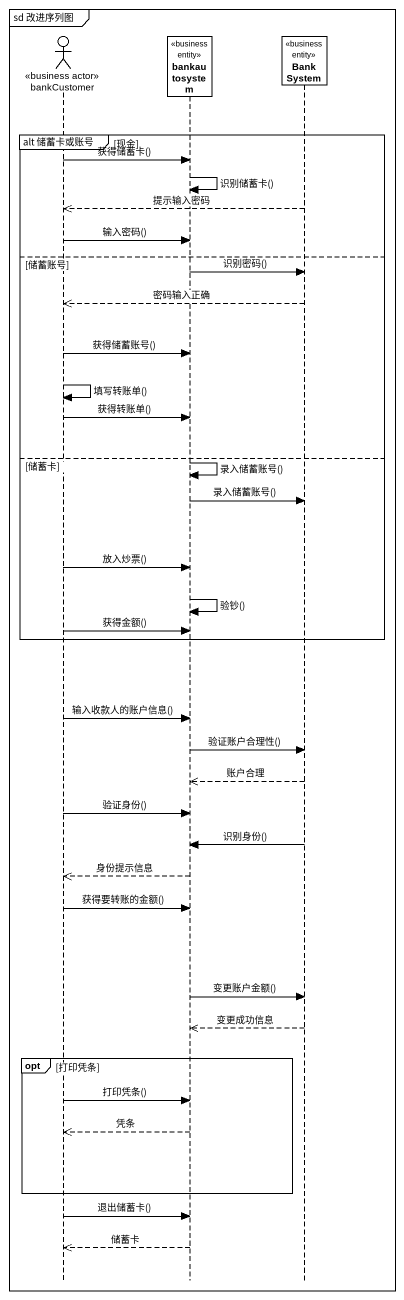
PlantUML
@startuml
mainframe sd 改进序列图
hide footbox
actor bankCustomer <<business actor>>
participant bankautosystem <<business entity>>
participant BankSystem <<business entity>>

group alt 储蓄卡或账号 [现金]
  bankCustomer -> bankautosystem : 获得储蓄卡()
  bankautosystem -> bankautosystem : 识别储蓄卡()
  BankSystem -->> bankCustomer : 提示输入密码
  bankCustomer -> bankautosystem : 输入密码()
else 储蓄账号
  bankautosystem -> BankSystem : 识别密码()
  BankSystem -->> bankCustomer : 密码输入正确
  bankCustomer -> bankautosystem : 获得储蓄账号()
  bankCustomer -> bankCustomer : 填写转账单()
  bankCustomer -> bankautosystem : 获得转账单()
else 储蓄卡
  bankautosystem -> bankautosystem : 录入储蓄账号()
  bankautosystem -> BankSystem : 录入储蓄账号()
  bankCustomer -> bankautosystem : 放入炒票()
  bankautosystem -> bankautosystem : 验钞()
  bankCustomer -> bankautosystem : 获得金额()
end
bankCustomer -> bankautosystem : 输入收款人的账户信息()
bankautosystem -> BankSystem : 验证账户合理性()
BankSystem -->> bankautosystem : 账户合理
bankCustomer -> bankautosystem : 验证身份()
BankSystem -> bankautosystem : 识别身份()
bankautosystem -->> bankCustomer : 身份提示信息
bankCustomer -> bankautosystem : 获得要转账的金额()
bankautosystem -> BankSystem : 变更账户金额()
BankSystem -->> bankautosystem : 变更成功信息
opt 打印凭条
  bankCustomer -> bankautosystem : 打印凭条()
  bankautosystem -->> bankCustomer : 凭条
end
bankCustomer -> bankautosystem : 退出储蓄卡()
bankautosystem -->> bankCustomer : 储蓄卡
@enduml
